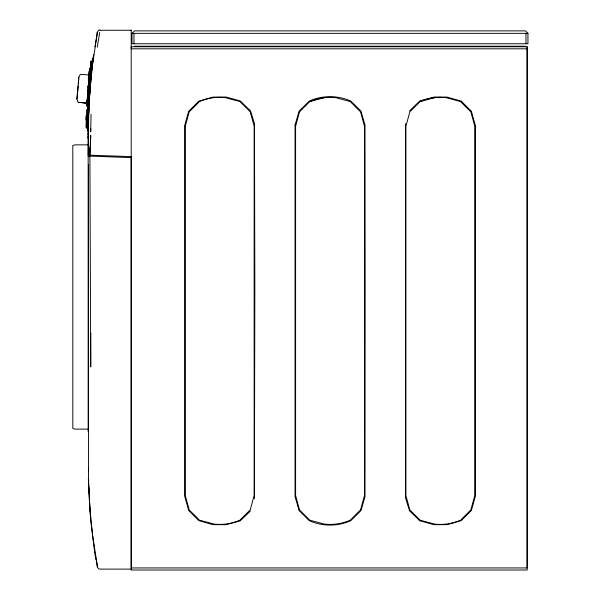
<?xml version="1.0" encoding="UTF-8"?>
<svg xmlns="http://www.w3.org/2000/svg" width="600" height="600" viewBox="0 0 600 600"><rect width="100%" height="100%" fill="white"/><g stroke="black" fill="none" stroke-linecap="round" stroke-linejoin="round"><path stroke-width="0.9" d="M88.162 134.34L88.177 130.703M88.162 138.87L88.23 127.83M88.47 128.28A576.713 576.713 0 0 0 88.455 131.085L88.162 155.19M131.205 567.352L131.205 30M527.145 48.81L131.205 48.81L131.205 46.748L527.145 46.748L527.145 48.81L527.145 567.938L131.205 567.938M88.17 131.775L88.17 131.085M254.4 498.78L254.835 288.218L254.475 123.465L250.447 110.797L240.248 100.927L225.998 97.042L212.947 97.102L198.862 101.115L188.685 111.3L184.695 125.43L184.68 496.26L188.67 510.412L198.817 520.605L212.843 524.625L226.005 524.7L240.233 520.822L250.41 511.005M405.555 123.698L405.54 497.963L409.575 510.885L419.768 520.793L433.987 524.692L447.18 524.632L461.22 520.612L471.382 510.428L475.373 496.29L475.365 125.407L471.368 111.285L461.19 101.108L447.097 97.102L434.04 97.042L419.798 100.942L409.59 110.835M87.57 130.462L87.623 128.108M87.608 128.805L87.623 128.047M91.065 114.315L90.69 131.752L90.795 128.835M86.25 127.538L86.677 109.642M87.097 128.407L87.555 108.81M87.953 128.43L88.418 108.833M86.22 115.733L86.198 116.347M86.062 120.097L86.213 115.8M86.258 120.172L86.37 117.398L86.317 118.778M90.608 66.248L91.238 60.863L91.17 61.492M88.358 155.19L89.887 155.19L90.75 135.608L89.887 155.19L90.742 366.938L90.742 333.248L90.675 334.058M86.955 100.403L86.745 104.49M87.555 105.525L87.847 99.72M88.418 105.562L88.703 99.757M89.325 75.045L80.963 74.317L79.972 74.873L78.832 77.175L78.398 83.662M88.485 114.233L89.002 103.425M89.07 102.067L91.433 72.698M88.972 104.032L89.01 103.32M90.877 70.62L91.005 67.867L90.758 70.62M88.927 155.19L89.31 147.93M91.08 72.398L91.305 67.898L90.93 72.398M90.39 76.418L90.608 72.863L90.315 75.72M91.155 61.605L90.795 64.433L91.2 61.312M90.727 73.245L90.398 78.113M91.028 73.267L90.698 78.135M88.312 80.97L89.415 70.605M89.332 71.738L89.363 71.273M89.123 81.802L90.323 69.877M89.977 81.863L91.155 70.403M91.185 69.93L91.065 71.602M87.248 98.812L86.88 103.08L78.547 102.308L77.648 101.587L76.927 99.127L78.832 77.175M87.683 90.09L88.035 85.733M89.977 82.17L90.15 79.845M87.983 86.347L88.028 85.793M88.485 90.863L88.942 85.073M90.308 76.56L90.562 73.245M89.738 86.055L89.355 90.81M89.685 86.67L89.805 85.133M90.863 73.267L90.308 80.46M90.008 80.43L90.127 78.885M91.2 61.245L91.095 61.92M90.427 67.725L90.698 65.377M87.675 106.132L87.713 105.39M89.01 78.578L89.108 77.377M88.883 80.535L88.245 88.148M90.39 67.935L90.255 68.835L90.945 63.36M89.985 79.845L89.52 85.567M88.688 82.455L88.83 80.767M89.295 97.387L90.203 86.445M90.352 84.623L91.035 76.41M88.387 86.108L88.62 83.31M91.71 69.293L91.98 66.03M91.8 68.175L91.733 68.977M78.218 85.852L76.942 99.127M88.215 88.08L88.305 87.06M89.37 87.345L88.297 99.18M88.073 89.767L87.323 98.055M88.095 89.925L86.61 106.042L86.903 103.845M88.275 100.14L88.5 97.823M88.5 100.942L88.8 97.845M89.325 71.07L88.883 75.352M87.36 109.455L87.802 105.007M87.66 109.477L88.26 103.373M89.227 72.113L89.302 71.347M90.517 76.29L90.892 72.75M90.96 72.045L91.11 70.508M90.255 69.127L90.135 70.088L90.555 66.585L90.233 69.21L90.33 68.438M88.537 98.4L88.77 96.083M88.485 100.14L88.725 97.823A21.878 0.645 -85 0 0 89.047 94.38M88.627 101.715L89.025 97.845M91.005 74.73L90.953 75.3L91.065 74.543M90.517 66.727L90.195 69.315L90.285 68.535M91.14 61.725L91.043 62.46M91.448 72.562L93.637 54.57M90.892 63.787L90.39 67.703M88.148 103.35L87.435 109.455M88.448 103.373L87.742 109.477M90.6 66.045L90.517 66.832M90.615 66.023L90.922 63.457L90.442 67.297M90.705 65.153L90.758 64.86M90.623 65.865L90.488 67.177M90.023 70.657L90.127 69.765M90.345 68.22L90.285 68.73L90.42 67.635M90.892 63.795L90.81 64.245M91.043 62.655L91.14 61.807M90.113 69.938L90.225 68.955M90.51 66.698L90.623 66.09M90.488 67.125L90.24 69.262M91.312 72.082L91.418 71.153M90.21 69.082L90.338 68.047M90.863 63.915L90.532 66.69M90.713 65.093L90.802 64.41M90.795 64.582L90.6 66.052M91.32 72.57L93.082 57.855L92.903 59.145M90.045 70.785L90.157 69.907M90.93 63.24L91.035 62.55M90.075 70.425L90.532 66.713M92.512 62.85L92.685 61.56M92.977 59.422L93.127 58.297M93.262 57.315L93.367 56.543M93.54 55.282L93.608 54.758M94.972 46.883L97.365 32.438L92.677 63.727L90.885 80.565A576.607 576.607 0 0 0 88.455 131.085M88.808 75.623L89.198 72.78M89.01 74.468L89.145 73.492L88.867 75.427L89.145 73.5L89.047 74.168M88.785 75.99L88.905 75.188L88.665 76.8M97.245 47.19L99.683 32.453M97.073 32.422L98.573 30.27L100.058 30M132 33.352L134.475 30.878L525.457 30.878L527.94 33.352L527.94 43.748L132 43.748L132 33.352L527.94 33.352M309.788 101.587L299.513 111.847L295.597 126.27L295.597 495.472L299.505 509.895L309.78 520.162L324.233 524.07A50.43 50.43 0 0 0 350.272 520.162L360.548 509.895L364.462 495.472L364.462 126.27L360.548 111.847L350.272 101.587L335.827 97.68A50.43 50.43 0 0 0 309.788 101.587L324.233 97.68M420.105 101.587L409.83 111.847L405.915 126.27L405.915 495.472L409.822 509.895L420.097 520.162L434.543 524.07A50.43 50.43 0 0 0 460.59 520.162L470.865 509.895L474.78 495.472L474.78 126.27L470.865 111.847L460.59 101.587L446.145 97.68A50.43 50.43 0 0 0 420.105 101.587L434.55 97.68M100.012 30.27L131.205 30.27M134.475 46.223L525.457 46.223M78.525 102.308L86.873 103.08L81.637 102.57M88.14 144.855L75.067 144.855L72.81 145.47L72.81 428.498L75.067 429.112L88.14 429.112M88.162 156.03L131.205 157.62M131.205 569.107L100.11 569.107L98.632 568.838L97.118 566.685M89.887 155.19L131.205 156.63L131.205 570L527.145 570L527.145 46.748M95.558 557.482L95.295 555.967M97.41 566.685L92.61 535.38L90.585 515.88M95.415 554.925L95.722 556.732M96.03 558.54L97.41 566.67M95.835 559.118L94.65 552.12M94.665 552.255L90.502 518.565L88.335 479.317M89.692 504.36L89.363 498.893M89.97 507.908L90.315 512.332M88.8 486.735L89.1 493.283M88.448 164.775L88.492 470.827M87.885 128.363L87.885 128.017M87.023 128.49L87.023 127.493M86.16 127.41L86.407 115.642M88.162 136.725L88.162 137.58M525.967 33.352L525.967 43.748M133.972 33.352L133.972 43.748M88.162 133.425L88.162 431.565M90.795 518.543A547.365 547.365 0 0 1 88.448 468.022M88.77 114.24A576.713 576.713 0 0 1 89.025 107.692M89.302 102.083A576.713 576.713 0 0 1 89.58 97.403M89.873 92.97A576.713 576.713 0 0 1 90.067 90.308M90.495 84.99A576.713 576.713 0 0 1 90.645 83.22M90.367 80.017A21.885 0.42 -85 0 1 88.778 98.288M89.977 80.707A21.878 0.383 -85 0 1 88.508 97.605M90.502 80.648A21.885 0.637 -85 0 1 90.18 84.81M89.97 87.405A21.885 0.637 -85 0 1 89.505 92.648M89.347 94.358A21.885 0.637 -85 0 1 89.025 97.703M90.218 80.535A21.878 0.645 -85 0 1 89.895 84.735M89.677 87.36A21.878 0.645 -85 0 1 89.213 92.655M89.963 82.29A17.505 0.427 -85 0 1 89.767 84.78M89.558 87.375A17.505 0.427 -85 0 1 89.093 92.625M88.935 94.335A17.505 0.427 -85 0 1 88.77 96M185.28 126.27L185.28 495.472L189.188 509.895L199.462 520.162L213.915 524.07A50.43 50.43 0 0 0 239.955 520.162L250.23 509.895L254.145 495.472L254.145 126.27L250.23 111.847L239.955 101.587L225.51 97.68A50.43 50.43 0 0 0 199.47 101.58L189.195 111.847L185.28 126.27M295.065 125.002L295.043 496.59L299.062 510.548L309.248 520.673A51.127 51.127 0 0 0 350.775 520.688L360.968 510.6L364.995 496.732L365.153 288.218L364.987 124.95L360.952 111.12L350.745 101.032A51.188 51.188 0 0 0 309.308 101.04L299.1 111.135L295.065 125.002M89.588 72.03L89.558 72.773L89.588 72.03M88.477 77.985L88.552 77.55L88.35 78.87L88.485 77.985M88.605 77.183L88.53 77.655L88.688 76.62L88.605 77.183"/></g></svg>
